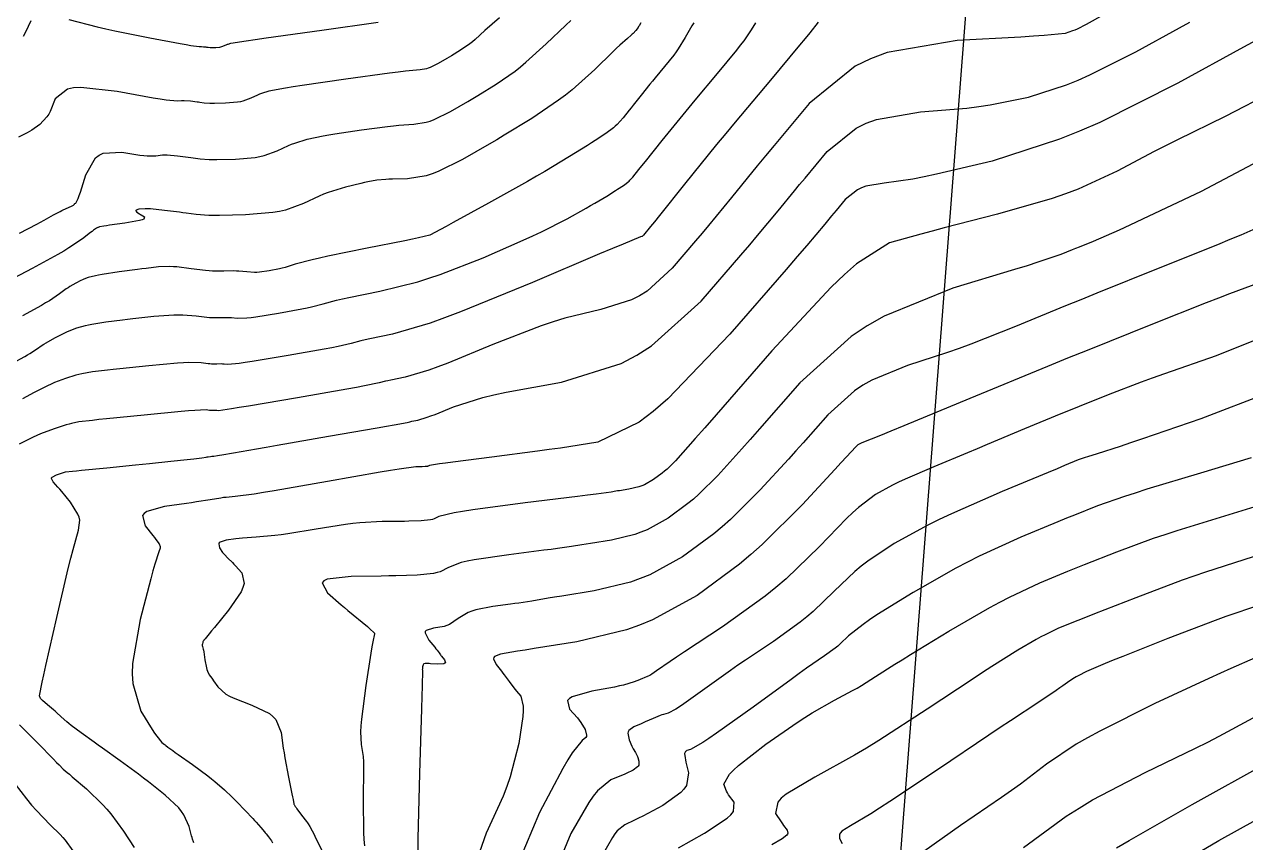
# Model space of a CAD drawing. Header units: metres. Extents: x 837476 to 838477, y 1189012 to 1191014.
# Drawn here: x 838122.8 to 838235.9, y 1189643.6 to 1189719.4 of the extents above; entities that cross this region are included whole.
import ezdxf

# ---------------------------------------------------------------- set-up
doc = ezdxf.new("R2010")
doc.units = ezdxf.units.M
doc.header["$LTSCALE"] = 0.3
for name, color, linetype in [('CORREDORVIA', 94, 'Continuous'), ('COTAS 10', 1, 'Continuous'), ('COTAS INT', 252, 'Continuous')]:
    doc.layers.add(name, color=color, linetype=linetype)

msp = doc.modelspace()

# ---------------------------------------------------------------- linework, layer by layer
at = {"layer": 'CORREDORVIA'}
msp.add_lwpolyline([(837910.676, 1191000.965), (838246.889, 1191005.3), (838347.391, 1190870.925), (838423.516, 1190628.699), (838450.215, 1190473.685), (838321.32, 1190375.615), (838242.09, 1190297.633), (838236.889, 1190068.622), (838166.593, 1189160.17), (837860.483, 1189307.124), (837593.191, 1189234.399), (837744.487, 1189686.609), (837700.859, 1189887.9), (837671.347, 1190075.087), (837676.273, 1190181.696), (837885.383, 1190229.429), (837983.184, 1190344.12), (837817.554, 1190502.187), (837798.033, 1190660.17), (837963.574, 1190795.982)], close=True, dxfattribs=at)
at = {"layer": 'COTAS 10'}
for points in [[(838179.873, 1189719.524), (838179.71, 1189719.252), (838179.66, 1189719.177), (838179.608, 1189719.101), (838179.405, 1189718.828), (838179.153, 1189718.547), (838179.07, 1189718.467), (838178.983, 1189718.386), (838178.621, 1189718.084), (838177.917, 1189717.456), (838177.613, 1189717.169), (838177.262, 1189716.832), (838175.604, 1189715.21), (838173.516, 1189713.334), (838172.894, 1189712.838), (838172.252, 1189712.352), (838169.779, 1189710.683), (838167.215, 1189709.122), (838166.517, 1189708.705), (838165.824, 1189708.294), (838163.363, 1189706.865), (838161.101, 1189705.748), (838160.534, 1189705.534), (838159.993, 1189705.361), (838158.25, 1189705.082), (838156.857, 1189705.057), (838156.535, 1189705.045), (838156.242, 1189705.03), (838155.414, 1189704.955), (838154.574, 1189704.799), (838154.272, 1189704.732), (838153.941, 1189704.655), (838152.497, 1189704.293), (838150.906, 1189703.804), (838150.483, 1189703.647), (838150.066, 1189703.48), (838148.624, 1189702.8), (838146.951, 1189702.185), (838146.389, 1189702.06), (838145.785, 1189701.954), (838143.247, 1189701.733), (838140.831, 1189701.68), (838140.305, 1189701.681), (838139.839, 1189701.688), (838138.672, 1189701.767), (838137.758, 1189701.901), (838137.453, 1189701.942), (838137.125, 1189701.985), (838135.75, 1189702.156), (838134.456, 1189702.286), (838134.179, 1189702.303), (838133.937, 1189702.313), (838133.356, 1189702.279), (838133.116, 1189702.181), (838133.09, 1189702.15), (838133.08, 1189702.117), (838133.188, 1189701.984), (838133.432, 1189701.83), (838133.507, 1189701.784), (838133.586, 1189701.736), (838133.9, 1189701.551), (838133.826, 1189701.345), (838133.66, 1189701.285), (838133.43, 1189701.222), (838132.076, 1189700.981), (838130.638, 1189700.773), (838130.356, 1189700.73), (838130.124, 1189700.695), (838129.706, 1189700.621), (838129.609, 1189700.583), (838129.581, 1189700.571), (838129.551, 1189700.557), (838129.434, 1189700.498), (838129.16, 1189700.309), (838129.03, 1189700.213), (838128.878, 1189700.098), (838128.133, 1189699.527), (838126.876, 1189698.681), (838126.401, 1189698.393), (838125.87, 1189698.083), (838123.494, 1189696.767), (838121.209, 1189695.577)], [(838138.472, 1189643.575), (838138.42, 1189643.651), (838138.332, 1189643.917), (838138.294, 1189644.058), (838138.25, 1189644.228), (838138.041, 1189645.084), (838137.546, 1189646.166), (838137.322, 1189646.478), (838137.06, 1189646.796), (838135.8, 1189647.99), (838134.244, 1189649.227), (838133.796, 1189649.571), (838133.34, 1189649.917), (838131.631, 1189651.176), (838130.008, 1189652.342), (838129.607, 1189652.63), (838129.226, 1189652.903), (838128.025, 1189653.76), (838127.091, 1189654.449), (838126.879, 1189654.615), (838126.688, 1189654.77), (838126.164, 1189655.241), (838125.733, 1189655.654), (838125.599, 1189655.772), (838125.459, 1189655.893), (838124.902, 1189656.342), (838124.425, 1189656.754), (838124.335, 1189656.851), (838124.263, 1189656.94), (838124.159, 1189657.201), (838124.414, 1189658.44), (838124.57, 1189659.145), (838124.762, 1189660.009), (838125.763, 1189664.436), (838126.829, 1189668.995), (838127.062, 1189669.94), (838127.268, 1189670.748), (838127.788, 1189672.522), (838127.882, 1189673.455), (838127.82, 1189673.733), (838127.719, 1189674.019), (838127.038, 1189675.121), (838126.224, 1189676.114), (838126.04, 1189676.331), (838125.874, 1189676.524), (838125.424, 1189677.01), (838125.268, 1189677.308), (838125.287, 1189677.381), (838125.333, 1189677.451), (838125.725, 1189677.669), (838126.201, 1189677.827), (838126.3, 1189677.858), (838126.384, 1189677.884), (838126.571, 1189677.932), (838127.213, 1189677.999), (838127.584, 1189678.037), (838128.04, 1189678.083), (838130.385, 1189678.317), (838133.056, 1189678.585), (838133.717, 1189678.652), (838134.344, 1189678.716), (838136.324, 1189678.92), (838137.833, 1189679.082), (838138.163, 1189679.118), (838138.454, 1189679.151), (838139.19, 1189679.241), (838139.61, 1189679.3), (838139.703, 1189679.313), (838139.785, 1189679.326), (838139.996, 1189679.359), (838140.133, 1189679.381), (838140.168, 1189679.385), (838140.202, 1189679.389), (838140.315, 1189679.398), (838140.655, 1189679.448), (838140.832, 1189679.478), (838141.046, 1189679.514), (838142.118, 1189679.702), (838144.263, 1189680.078), (838145.153, 1189680.232), (838146.171, 1189680.408), (838150.919, 1189681.225), (838155.437, 1189682.005), (838156.311, 1189682.158), (838157.021, 1189682.284), (838158.223, 1189682.51), (838158.455, 1189682.571), (838158.553, 1189682.594), (838158.667, 1189682.619), (838159.198, 1189682.727), (838160.088, 1189682.99), (838160.427, 1189683.112), (838160.806, 1189683.255), (838162.509, 1189683.951), (838165.238, 1189684.812), (838166.264, 1189685.058), (838167.407, 1189685.309), (838172.509, 1189686.246), (838178.062, 1189687.979), (838179.489, 1189688.732), (838180.867, 1189689.604), (838185.446, 1189693.737), (838189.136, 1189698.005), (838189.955, 1189698.962), (838190.685, 1189699.822), (838192.589, 1189702.113), (838194.096, 1189703.962), (838194.576, 1189704.544), (838195.083, 1189705.155), (838197.143, 1189707.611), (838199.83, 1189709.788), (838200.732, 1189710.222), (838201.704, 1189710.584), (838205.787, 1189711.285), (838210.077, 1189711.63), (838211.18, 1189711.768), (838212.246, 1189711.924), (838215.787, 1189712.639), (838219.318, 1189713.793), (838220.378, 1189714.225), (838221.473, 1189714.706), (838225.724, 1189716.852), (838229.766, 1189719.073), (838230.729, 1189719.602)], [(838237.26, 1189695.463), (838234.421, 1189694.425), (838233.39, 1189694.032), (838232.252, 1189693.593), (838227.26, 1189691.626), (838221.209, 1189689.189), (838219.404, 1189688.454), (838217.544, 1189687.693), (838210.358, 1189684.724), (838204.23, 1189682.183), (838203.037, 1189681.691), (838202.062, 1189681.291), (838200.358, 1189680.61), (838200.099, 1189680.504), (838200.034, 1189680.467), (838199.973, 1189680.427), (838199.78, 1189680.252), (838198.921, 1189679.314), (838198.44, 1189678.793), (838197.854, 1189678.158), (838194.861, 1189674.919), (838191.122, 1189671.206), (838190.066, 1189670.272), (838189.001, 1189669.379), (838185.081, 1189666.491), (838180.952, 1189664.237), (838179.756, 1189663.742), (838178.537, 1189663.304), (838173.944, 1189662.191), (838169.973, 1189661.563), (838169.146, 1189661.431), (838168.437, 1189661.318), (838166.861, 1189661.06), (838166.311, 1189660.827), (838166.248, 1189660.729), (838166.225, 1189660.617), (838166.465, 1189660.091), (838166.951, 1189659.47), (838167.083, 1189659.299), (838167.213, 1189659.127), (838167.674, 1189658.507), (838168.117, 1189657.924), (838168.236, 1189657.776), (838168.354, 1189657.633), (838168.767, 1189657.164), (838168.982, 1189656.229), (838168.975, 1189655.792), (838168.939, 1189655.278), (838168.57, 1189652.782), (838167.768, 1189649.684), (838167.46, 1189648.791), (838167.114, 1189647.883), (838165.552, 1189644.476), (838164.265, 1189640.84)], [(838238.902, 1189670.788), (838235.738, 1189669.786), (838232.175, 1189668.647), (838231.108, 1189668.278), (838230.006, 1189667.886), (838225.738, 1189666.279), (838221.906, 1189664.774), (838221.079, 1189664.447), (838220.353, 1189664.159), (838218.578, 1189663.44), (838217.32, 1189662.847), (838216.921, 1189662.638), (838216.5, 1189662.409), (838214.796, 1189661.422), (838212.383, 1189659.903), (838211.516, 1189659.34), (838210.561, 1189658.714), (838206.394, 1189655.937), (838201.918, 1189653.037), (838200.769, 1189652.334), (838199.659, 1189651.675), (838195.977, 1189649.655), (838193.335, 1189648.081), (838192.881, 1189647.703), (838192.547, 1189647.35), (838192.344, 1189646.283), (838192.862, 1189645.498), (838192.983, 1189645.323), (838193.094, 1189645.167), (838193.413, 1189644.754), (838193.499, 1189644.45), (838193.463, 1189644.363), (838193.401, 1189644.273), (838192.96, 1189643.938), (838191.995, 1189643.391)], [(838229.05, 1189641.208), (838233.43, 1189643.79), (838238.614, 1189646.643)]]:
    msp.add_lwpolyline(points, dxfattribs=at)
at = {"layer": 'COTAS INT'}
for points in [[(838121.665, 1189687.988), (838122.797, 1189688.615), (838123.05, 1189688.763), (838123.276, 1189688.9), (838123.875, 1189689.303), (838124.397, 1189689.666), (838124.576, 1189689.777), (838124.769, 1189689.893), (838125.589, 1189690.353), (838126.457, 1189690.793), (838126.681, 1189690.897), (838126.897, 1189690.992), (838127.616, 1189691.272), (838128.436, 1189691.494), (838128.715, 1189691.554), (838129.017, 1189691.614), (838130.298, 1189691.822), (838131.848, 1189692.026), (838132.32, 1189692.082), (838132.811, 1189692.139), (838134.74, 1189692.343), (838136.591, 1189692.474), (838137.033, 1189692.485), (838137.445, 1189692.484), (838138.679, 1189692.39), (838139.652, 1189692.262), (838139.9, 1189692.241), (838140.139, 1189692.225), (838140.922, 1189692.221), (838141.601, 1189692.235), (838141.773, 1189692.232), (838141.939, 1189692.225), (838142.482, 1189692.173), (838143.374, 1189692.198), (838143.76, 1189692.24), (838144.205, 1189692.297), (838146.316, 1189692.628), (838148.471, 1189693.023), (838148.945, 1189693.121), (838149.366, 1189693.213), (838150.442, 1189693.5), (838151.69, 1189693.833), (838152.218, 1189693.954), (838152.827, 1189694.087), (838155.686, 1189694.669), (838159.212, 1189695.546), (838160.24, 1189695.865), (838161.29, 1189696.216), (838165.272, 1189697.758), (838168.977, 1189699.382), (838169.853, 1189699.785), (838170.663, 1189700.168), (838173.049, 1189701.382), (838174.804, 1189702.363), (838175.218, 1189702.599), (838175.599, 1189702.819), (838176.714, 1189703.486), (838177.518, 1189703.99), (838177.703, 1189704.107), (838177.872, 1189704.215), (838178.347, 1189704.527), (838178.692, 1189704.789), (838178.779, 1189704.866), (838178.862, 1189704.944), (838179.132, 1189705.244), (838179.698, 1189705.954), (838179.968, 1189706.292), (838180.288, 1189706.69), (838181.853, 1189708.64), (838183.785, 1189711.021), (838184.337, 1189711.692), (838184.895, 1189712.368), (838186.972, 1189714.85), (838188.748, 1189716.999), (838189.118, 1189717.464), (838189.434, 1189717.872), (838190.135, 1189718.878), (838190.512, 1189719.532)], [(838166.761, 1189720), (838165.421, 1189718.825), (838164.508, 1189717.984), (838164.261, 1189717.779), (838164.018, 1189717.585), (838163.16, 1189716.989), (838162.332, 1189716.484), (838162.106, 1189716.35), (838161.882, 1189716.217), (838161.087, 1189715.755), (838160.356, 1189715.394), (838160.173, 1189715.325), (838159.998, 1189715.269), (838159.434, 1189715.179), (838158.07, 1189715.043), (838157.389, 1189714.958), (838156.578, 1189714.853), (838152.554, 1189714.302), (838148.491, 1189713.716), (838147.654, 1189713.588), (838146.943, 1189713.475), (838145.417, 1189713.192), (838144.727, 1189712.98), (838144.543, 1189712.912), (838144.363, 1189712.84), (838143.738, 1189712.545), (838143.013, 1189712.279), (838142.769, 1189712.224), (838142.507, 1189712.178), (838141.407, 1189712.082), (838140.36, 1189712.06), (838140.132, 1189712.06), (838139.93, 1189712.063), (838139.425, 1189712.097), (838139.028, 1189712.155), (838138.896, 1189712.173), (838138.754, 1189712.192), (838138.158, 1189712.266), (838137.569, 1189712.315), (838137.431, 1189712.318), (838137.304, 1189712.317), (838136.936, 1189712.274), (838135.898, 1189712.367), (838135.348, 1189712.452), (838134.685, 1189712.563), (838131.344, 1189713.175), (838127.982, 1189713.544), (838127.307, 1189713.501), (838126.742, 1189713.396), (838125.622, 1189712.493), (838125.16, 1189711.33), (838125.011, 1189711.061), (838124.851, 1189710.814), (838124.195, 1189710.114), (838123.453, 1189709.599), (838123.239, 1189709.469), (838123.022, 1189709.345), (838122.21, 1189708.942)], [(838222.741, 1189720.265), (838221.126, 1189719.381), (838220.29, 1189718.958), (838220.074, 1189718.864), (838219.866, 1189718.778), (838219.171, 1189718.551), (838217.243, 1189718.349), (838216.256, 1189718.28), (838215.074, 1189718.205), (838209.171, 1189717.885), (838202.701, 1189716.774), (838201.161, 1189716.2), (838199.73, 1189715.511), (838195.472, 1189712.062), (838192.208, 1189708.169), (838191.404, 1189707.201), (838190.643, 1189706.28), (838188.255, 1189703.348), (838186.135, 1189700.749), (838185.542, 1189700.037), (838184.948, 1189699.329), (838182.783, 1189696.799), (838180.443, 1189694.687), (838179.739, 1189694.242), (838179.01, 1189693.857), (838176.172, 1189692.972), (838172.815, 1189692.174), (838171.758, 1189691.845), (838170.646, 1189691.469), (838166.172, 1189689.72), (838161.982, 1189688.007), (838161.05, 1189687.654), (838160.216, 1189687.354), (838158.028, 1189686.708), (838156.72, 1189686.441), (838156.442, 1189686.381), (838156.2, 1189686.325), (838155.629, 1189686.173), (838154.267, 1189685.892), (838153.525, 1189685.756), (838152.626, 1189685.594), (838148.063, 1189684.799), (838143.537, 1189684.031), (838142.661, 1189683.886), (838141.948, 1189683.771), (838140.734, 1189683.6), (838140.574, 1189683.616), (838140.525, 1189683.618), (838140.473, 1189683.619), (838140.273, 1189683.615), (838140.041, 1189683.616), (838139.97, 1189683.62), (838139.897, 1189683.627), (838139.609, 1189683.665), (838138.541, 1189683.623), (838137.976, 1189683.579), (838137.295, 1189683.521), (838133.86, 1189683.194), (838130.379, 1189682.843), (838129.669, 1189682.769), (838129.068, 1189682.706), (838127.813, 1189682.562), (838127.135, 1189682.417), (838126.897, 1189682.353), (838126.639, 1189682.279), (838125.526, 1189681.922), (838124.265, 1189681.445), (838123.913, 1189681.294), (838123.56, 1189681.135), (838122.276, 1189680.494)], [(838122.314, 1189700.032), (838123.898, 1189700.885), (838124.257, 1189701.079), (838124.58, 1189701.254), (838125.457, 1189701.736), (838126.065, 1189702.062), (838126.219, 1189702.14), (838126.366, 1189702.213), (838126.844, 1189702.431), (838127.194, 1189702.587), (838127.261, 1189702.621), (838127.315, 1189702.651), (838127.398, 1189702.726), (838127.418, 1189702.773), (838127.432, 1189702.785), (838127.448, 1189702.798), (838127.537, 1189702.84), (838127.746, 1189703.268), (838127.839, 1189703.523), (838127.946, 1189703.837), (838128.46, 1189705.464), (838129.34, 1189707.01), (838129.679, 1189707.272), (838130.059, 1189707.463), (838131.774, 1189707.553), (838133.465, 1189707.272), (838133.83, 1189707.229), (838134.15, 1189707.201), (838134.933, 1189707.224), (838135.542, 1189707.295), (838135.752, 1189707.298), (838135.98, 1189707.293), (838136.954, 1189707.211), (838137.939, 1189707.088), (838138.174, 1189707.058), (838138.393, 1189707.028), (838139.048, 1189706.932), (838139.885, 1189706.875), (838140.218, 1189706.87), (838140.596, 1189706.87), (838142.327, 1189706.908), (838144.146, 1189707.066), (838144.579, 1189707.142), (838144.982, 1189707.232), (838146.181, 1189707.673), (838147.215, 1189708.16), (838147.513, 1189708.279), (838147.817, 1189708.392), (838148.957, 1189708.743), (838150.442, 1189709.065), (838150.963, 1189709.16), (838151.532, 1189709.257), (838153.984, 1189709.629), (838156.41, 1189709.941), (838156.962, 1189710.001), (838157.463, 1189710.05), (838158.842, 1189710.131), (838159.995, 1189710.315), (838160.353, 1189710.429), (838160.729, 1189710.571), (838162.225, 1189711.31), (838163.853, 1189712.256), (838164.312, 1189712.527), (838164.774, 1189712.803), (838166.47, 1189713.836), (838168.225, 1189715.057), (838168.723, 1189715.452), (838169.228, 1189715.872), (838171.097, 1189717.595), (838172.915, 1189719.32), (838173.387, 1189719.741)], [(838196.3, 1189719.579), (838195.54, 1189718.612), (838195.107, 1189718.087), (838194.578, 1189717.45), (838191.867, 1189714.22), (838188.617, 1189710.335), (838187.748, 1189709.285), (838186.894, 1189708.245), (838183.921, 1189704.584), (838181.584, 1189701.676), (838181.13, 1189701.111), (838180.76, 1189700.652), (838180.12, 1189699.862), (838180.019, 1189699.771), (838179.989, 1189699.752), (838179.957, 1189699.735), (838179.835, 1189699.697), (838178.223, 1189699.039), (838177.253, 1189698.631), (838176.055, 1189698.126), (838169.835, 1189695.488), (838163.159, 1189692.759), (838161.673, 1189692.197), (838160.345, 1189691.718), (838156.857, 1189690.689), (838154.773, 1189690.264), (838154.33, 1189690.167), (838153.945, 1189690.079), (838153.036, 1189689.837), (838151.816, 1189689.552), (838151.235, 1189689.438), (838150.548, 1189689.309), (838147.19, 1189688.714), (838143.871, 1189688.164), (838143.21, 1189688.063), (838142.661, 1189687.985), (838141.608, 1189687.887), (838141.256, 1189687.92), (838141.149, 1189687.925), (838141.037, 1189687.927), (838140.597, 1189687.918), (838140.09, 1189687.921), (838139.935, 1189687.931), (838139.775, 1189687.944), (838139.144, 1189688.027), (838137.993, 1189688.054), (838137.505, 1189688.032), (838136.943, 1189687.997), (838134.3, 1189687.768), (838131.595, 1189687.491), (838130.994, 1189687.426), (838130.458, 1189687.366), (838129.055, 1189687.192), (838128.076, 1189687.016), (838127.806, 1189686.954), (838127.537, 1189686.886), (838126.571, 1189686.597), (838125.54, 1189686.197), (838125.231, 1189686.06), (838124.91, 1189685.912), (838123.667, 1189685.281), (838122.574, 1189684.686)], [(838184.765, 1189719.541), (838184.582, 1189719.239), (838183.969, 1189718.177), (838183.329, 1189717.132), (838183.128, 1189716.84), (838182.918, 1189716.548), (838182.077, 1189715.481), (838181.19, 1189714.421), (838180.952, 1189714.132), (838180.716, 1189713.846), (838179.891, 1189712.829), (838179.146, 1189711.898), (838178.96, 1189711.665), (838178.784, 1189711.444), (838178.223, 1189710.734), (838177.671, 1189710.121), (838177.501, 1189709.96), (838177.323, 1189709.803), (838176.616, 1189709.267), (838175.644, 1189708.629), (838175.298, 1189708.408), (838174.919, 1189708.167), (838173.274, 1189707.136), (838170.991, 1189705.771), (838170.21, 1189705.319), (838169.364, 1189704.837), (838165.77, 1189702.828), (838162.492, 1189701.026), (838161.845, 1189700.673), (838161.311, 1189700.383), (838160.322, 1189699.863), (838159.278, 1189699.612), (838158.709, 1189699.492), (838158.019, 1189699.349), (838154.516, 1189698.65), (838150.88, 1189697.91), (838150.107, 1189697.741), (838149.434, 1189697.587), (838147.848, 1189697.164), (838146.915, 1189696.873), (838146.655, 1189696.803), (838146.393, 1189696.738), (838145.442, 1189696.543), (838144.539, 1189696.43), (838144.309, 1189696.417), (838144.087, 1189696.412), (838143.356, 1189696.459), (838142.622, 1189696.529), (838142.398, 1189696.539), (838142.165, 1189696.543), (838141.247, 1189696.524), (838140.188, 1189696.53), (838139.865, 1189696.551), (838139.53, 1189696.579), (838138.213, 1189696.752), (838136.897, 1189696.915), (838136.562, 1189696.938), (838136.239, 1189696.951), (838135.18, 1189696.917), (838134.027, 1189696.787), (838133.646, 1189696.739), (838133.238, 1189696.686), (838131.54, 1189696.452), (838129.958, 1189696.212), (838129.624, 1189696.155), (838129.334, 1189696.102), (838128.661, 1189695.946), (838128.253, 1189695.788), (838128.131, 1189695.734), (838128.004, 1189695.675), (838127.512, 1189695.426), (838126.964, 1189695.101), (838126.803, 1189694.995), (838126.637, 1189694.882), (838126.004, 1189694.415), (838125.076, 1189693.791), (838124.725, 1189693.578), (838124.333, 1189693.349), (838122.579, 1189692.377)], [(838122.672, 1189718.284), (838122.88, 1189718.684), (838123.383, 1189719.74)], [(838126.872, 1189719.838), (838129.497, 1189719.167), (838130.297, 1189718.982), (838131.127, 1189718.797), (838134.386, 1189718.134), (838137.191, 1189717.608), (838137.735, 1189717.51), (838138.178, 1189717.433), (838138.939, 1189717.324), (838139.066, 1189717.339), (838139.11, 1189717.339), (838139.158, 1189717.338), (838139.362, 1189717.321), (838139.568, 1189717.295), (838139.618, 1189717.289), (838139.663, 1189717.283), (838139.801, 1189717.262), (838139.976, 1189717.251), (838140.046, 1189717.25), (838140.125, 1189717.249), (838140.487, 1189717.257), (838140.869, 1189717.291), (838140.959, 1189717.306), (838141.044, 1189717.325), (838141.295, 1189717.418), (838141.511, 1189717.52), (838141.574, 1189717.545), (838141.637, 1189717.568), (838141.876, 1189717.642), (838143.32, 1189717.868), (838144.142, 1189717.988), (838145.149, 1189718.133), (838150.313, 1189718.862), (838155.54, 1189719.591)], [(838236.91, 1189717.94), (838235.718, 1189717.287), (838229.607, 1189713.93), (838222.391, 1189710.308), (838220.502, 1189709.488), (838218.661, 1189708.746), (838212.403, 1189706.726), (838207.249, 1189705.498), (838206.104, 1189705.256), (838205.081, 1189705.056), (838202.403, 1189704.686), (838200.708, 1189704.395), (838200.304, 1189704.244), (838199.929, 1189704.064), (838198.814, 1189703.16), (838197.959, 1189702.14), (838197.748, 1189701.887), (838197.549, 1189701.645), (838196.923, 1189700.877), (838195.236, 1189698.895), (838194.367, 1189697.888), (838193.325, 1189696.682), (838188.109, 1189690.674), (838182.371, 1189684.697), (838180.999, 1189683.511), (838179.721, 1189682.528), (838175.888, 1189680.674), (838172.423, 1189680.141), (838171.378, 1189679.992), (838170.295, 1189679.843), (838166.072, 1189679.296), (838162.467, 1189678.84), (838161.772, 1189678.748), (838161.21, 1189678.67), (838160.279, 1189678.512), (838160.176, 1189678.46), (838160.136, 1189678.449), (838160.091, 1189678.439), (838159.886, 1189678.418), (838159.608, 1189678.409), (838159.517, 1189678.407), (838159.42, 1189678.405), (838159.017, 1189678.4), (838157.496, 1189678.189), (838156.693, 1189678.058), (838155.725, 1189677.895), (838150.851, 1189677.041), (838145.915, 1189676.18), (838144.908, 1189676.013), (838144.057, 1189675.876), (838142.28, 1189675.639), (838141.465, 1189675.573), (838141.219, 1189675.544), (838140.965, 1189675.511), (838139.974, 1189675.355), (838138.69, 1189675.145), (838138.251, 1189675.079), (838137.775, 1189675.008), (838135.752, 1189674.721), (838134.1, 1189674.26), (838133.858, 1189674.08), (838133.709, 1189673.876), (838133.948, 1189672.949), (838134.661, 1189672.036), (838134.811, 1189671.842), (838134.941, 1189671.672), (838135.237, 1189671.27), (838135.332, 1189671.012), (838135.334, 1189670.935), (838135.326, 1189670.854), (838135.212, 1189670.538), (838134.837, 1189669.372), (838134.664, 1189668.755), (838134.463, 1189668.01), (838133.487, 1189664.258), (838132.787, 1189660.167), (838132.759, 1189659.209), (838132.802, 1189658.326), (838133.559, 1189655.766), (838134.6, 1189654.065), (838134.823, 1189653.723), (838135.018, 1189653.437), (838135.484, 1189652.869), (838135.742, 1189652.681), (838135.805, 1189652.633), (838135.865, 1189652.587), (838136.052, 1189652.44), (838136.5, 1189652.109), (838136.725, 1189651.947), (838136.993, 1189651.756), (838138.323, 1189650.811), (838139.76, 1189649.761), (838140.096, 1189649.502), (838140.404, 1189649.258), (838141.292, 1189648.49), (838142.02, 1189647.784), (838142.436, 1189647.368), (838143.212, 1189646.572), (838143.919, 1189645.827), (838144.084, 1189645.648), (838144.237, 1189645.482), (838144.68, 1189644.981), (838145.004, 1189644.595), (838145.081, 1189644.5), (838145.153, 1189644.411), (838145.367, 1189644.135), (838145.642, 1189643.739), (838145.752, 1189643.575)], [(838238.417, 1189713.128), (838233.989, 1189710.842), (838229.591, 1189708.701), (838228.483, 1189708.145), (838227.423, 1189707.605), (838223.989, 1189705.784), (838220.388, 1189704.127), (838219.222, 1189703.69), (838217.983, 1189703.262), (838212.9, 1189701.795), (838207.984, 1189700.533), (838206.85, 1189700.234), (838205.815, 1189699.957), (838202.9, 1189699.141), (838199.85, 1189697.198), (838198.73, 1189696.211), (838197.49, 1189695.03), (838192.018, 1189689.141), (838186.842, 1189683.223), (838185.789, 1189682.023), (838184.901, 1189681.013), (838183.066, 1189678.952), (838182.295, 1189678.185), (838182.077, 1189677.993), (838181.857, 1189677.808), (838181.048, 1189677.212), (838180.196, 1189676.747), (838179.95, 1189676.645), (838179.698, 1189676.555), (838178.75, 1189676.325), (838177.906, 1189676.191), (838177.72, 1189676.161), (838177.554, 1189676.135), (838177.126, 1189676.064), (838175.724, 1189675.879), (838174.944, 1189675.78), (838173.993, 1189675.661), (838169.146, 1189675.06), (838164.298, 1189674.418), (838163.348, 1189674.273), (838162.568, 1189674.142), (838161.165, 1189673.788), (838160.734, 1189673.57), (838160.566, 1189673.524), (838160.378, 1189673.485), (838159.524, 1189673.397), (838158.365, 1189673.357), (838157.985, 1189673.348), (838157.579, 1189673.34), (838155.898, 1189673.32), (838153.837, 1189673.206), (838153.192, 1189673.139), (838152.514, 1189673.057), (838149.795, 1189672.634), (838147.161, 1189672.201), (838146.536, 1189672.112), (838145.957, 1189672.037), (838144.246, 1189671.879), (838142.959, 1189671.797), (838142.648, 1189671.77), (838142.356, 1189671.741), (838141.464, 1189671.619), (838140.902, 1189671.425), (838140.818, 1189671.35), (838140.765, 1189671.267), (838140.831, 1189670.89), (838141.116, 1189670.478), (838141.2, 1189670.373), (838141.287, 1189670.27), (838141.621, 1189669.93), (838142.03, 1189669.528), (838142.165, 1189669.387), (838142.308, 1189669.232), (838142.901, 1189668.567), (838143.11, 1189667.58), (838143.012, 1189667.223), (838142.845, 1189666.83), (838141.679, 1189665.108), (838140.366, 1189663.511), (838140.107, 1189663.197), (838139.893, 1189662.938), (838139.499, 1189662.464), (838139.413, 1189662.363), (838139.395, 1189662.339), (838139.378, 1189662.317), (838139.336, 1189662.253), (838139.307, 1189662.186), (838139.298, 1189662.162), (838139.29, 1189662.135), (838139.257, 1189662.017), (838139.238, 1189661.896), (838139.238, 1189661.867), (838139.24, 1189661.839), (838139.268, 1189661.755), (838139.328, 1189661.524), (838139.351, 1189661.403), (838139.377, 1189661.258), (838139.492, 1189660.531), (838139.634, 1189659.776), (838139.676, 1189659.614), (838139.72, 1189659.472), (838139.888, 1189659.129), (838140.117, 1189658.83), (838140.199, 1189658.715), (838140.289, 1189658.587), (838140.682, 1189658.012), (838141.434, 1189657.35), (838141.75, 1189657.168), (838142.114, 1189656.987), (838143.817, 1189656.335), (838145.46, 1189655.55), (838145.785, 1189655.285), (838146.054, 1189654.998), (838146.56, 1189653.79), (838146.748, 1189652.335), (838146.817, 1189651.894), (838146.894, 1189651.436), (838147.233, 1189649.643), (838147.544, 1189648.109), (838147.603, 1189647.815), (838147.65, 1189647.577), (838147.724, 1189647.188), (838147.725, 1189647.163), (838147.726, 1189647.155), (838147.729, 1189647.147), (838147.742, 1189647.111), (838147.861, 1189646.939), (838147.929, 1189646.845), (838148.013, 1189646.73), (838148.445, 1189646.146), (838148.888, 1189645.548), (838148.979, 1189645.425), (838149.056, 1189645.32), (838149.217, 1189645.09), (838149.434, 1189644.673), (838149.545, 1189644.449), (838149.678, 1189644.179), (838150.345, 1189642.808)], [(838238.203, 1189707.309), (838231.79, 1189703.912), (838226.345, 1189701.339), (838225.185, 1189700.8), (838224.176, 1189700.336), (838221.79, 1189699.287), (838220.475, 1189698.759), (838220.142, 1189698.625), (838219.822, 1189698.495), (838218.779, 1189698.066), (838216.664, 1189697.347), (838215.668, 1189697.035), (838214.495, 1189696.673), (838208.779, 1189694.957), (838202.423, 1189692.371), (838200.846, 1189691.461), (838199.349, 1189690.468), (838194.605, 1189686.178), (838190.868, 1189681.92), (838190.006, 1189680.946), (838189.219, 1189680.062), (838186.998, 1189677.608), (838185.237, 1189675.859), (838184.74, 1189675.419), (838184.239, 1189674.998), (838182.392, 1189673.639), (838180.448, 1189672.577), (838179.885, 1189672.344), (838179.311, 1189672.138), (838177.148, 1189671.614), (838175.221, 1189671.308), (838174.796, 1189671.24), (838174.417, 1189671.179), (838173.441, 1189671.017), (838172.146, 1189670.831), (838171.565, 1189670.754), (838170.89, 1189670.667), (838167.649, 1189670.26), (838164.438, 1189669.786), (838163.781, 1189669.657), (838163.224, 1189669.527), (838162.05, 1189669.065), (838161.292, 1189668.68), (838160.997, 1189668.6), (838160.665, 1189668.531), (838159.161, 1189668.375), (838157.158, 1189668.305), (838156.512, 1189668.29), (838155.826, 1189668.276), (838153.019, 1189668.241), (838150.818, 1189667.994), (838150.514, 1189667.846), (838150.344, 1189667.664), (838150.832, 1189666.721), (838152.105, 1189665.631), (838152.428, 1189665.356), (838152.74, 1189665.093), (838154.537, 1189663.594), (838154.695, 1189663.459), (838154.828, 1189663.343), (838155.103, 1189663.086), (838155.184, 1189662.98), (838155.196, 1189662.96), (838155.202, 1189662.943), (838155.186, 1189662.917), (838155.035, 1189662.185), (838154.958, 1189661.724), (838154.864, 1189661.151), (838154.396, 1189658.147), (838153.983, 1189655.038), (838153.925, 1189654.399), (838153.892, 1189653.856), (838153.972, 1189652.692), (838154.145, 1189651.576), (838154.17, 1189651.063), (838154.184, 1189650.46), (838154.151, 1189647.547), (838154.169, 1189644.537), (838154.215, 1189643.875), (838154.279, 1189643.286)], [(838237.963, 1189700.971), (838235.459, 1189699.873), (838234.444, 1189699.449), (838233.291, 1189698.974), (838227.963, 1189696.827), (838222.115, 1189694.482), (838220.633, 1189693.882), (838219.21, 1189693.304), (838214.568, 1189691.395), (838210.447, 1189689.765), (838209.353, 1189689.363), (838208.279, 1189688.982), (838204.568, 1189687.783), (838201.261, 1189686.438), (838200.44, 1189685.964), (838199.661, 1189685.447), (838197.193, 1189683.215), (838194.895, 1189680.617), (838194.223, 1189679.87), (838193.537, 1189679.11), (838190.929, 1189676.263), (838188.18, 1189673.533), (838187.403, 1189672.846), (838186.62, 1189672.188), (838183.737, 1189670.065), (838180.7, 1189668.407), (838179.821, 1189668.043), (838178.924, 1189667.721), (838175.546, 1189666.902), (838172.537, 1189666.425), (838171.872, 1189666.319), (838171.281, 1189666.223), (838169.757, 1189665.97), (838168.567, 1189665.782), (838168.187, 1189665.728), (838167.786, 1189665.672), (838166.152, 1189665.46), (838164.578, 1189665.155), (838164.214, 1189665.04), (838163.881, 1189664.912), (838162.936, 1189664.341), (838162.138, 1189663.804), (838161.897, 1189663.697), (838161.647, 1189663.608), (838160.674, 1189663.441), (838159.979, 1189663.245), (838159.904, 1189663.139), (838159.88, 1189663.009), (838160.221, 1189662.353), (838160.778, 1189661.681), (838160.891, 1189661.541), (838160.986, 1189661.422), (838161.18, 1189661.159), (838161.302, 1189660.983), (838161.351, 1189660.918), (838161.408, 1189660.847), (838161.67, 1189660.53), (838161.762, 1189660.249), (838161.712, 1189660.199), (838161.629, 1189660.161), (838161.056, 1189660.127), (838160.396, 1189660.163), (838160.258, 1189660.169), (838160.14, 1189660.174), (838159.876, 1189660.181), (838159.76, 1189660.135), (838159.735, 1189660.106), (838159.713, 1189660.071), (838159.658, 1189659.887), (838159.633, 1189659.697), (838159.629, 1189659.658), (838159.627, 1189659.625), (838159.632, 1189659.554), (838159.602, 1189658.067), (838159.579, 1189657.141), (838159.548, 1189655.992), (838159.38, 1189649.986), (838159.225, 1189643.956), (838159.201, 1189642.793)], [(838238.636, 1189690.861), (838233.17, 1189688.693), (838228.382, 1189687.017), (838227.255, 1189686.612), (838226.213, 1189686.233), (838223.17, 1189685.076), (838220.47, 1189683.988), (838219.646, 1189683.652), (838218.788, 1189683.301), (838215.414, 1189681.907), (838211.941, 1189680.461), (838211.021, 1189680.077), (838210.118, 1189679.701), (838207.011, 1189678.403), (838204.362, 1189677.25), (838203.749, 1189676.965), (838203.188, 1189676.695), (838201.597, 1189675.844), (838200.043, 1189674.645), (838199.505, 1189674.155), (838198.921, 1189673.598), (838196.425, 1189671.016), (838193.341, 1189668.033), (838192.387, 1189667.223), (838191.389, 1189666.42), (838187.423, 1189663.575), (838183.902, 1189661.248), (838183.184, 1189660.77), (838182.578, 1189660.365), (838181.32, 1189659.505), (838180.878, 1189659.191), (838180.787, 1189659.13), (838180.71, 1189659.08), (838180.544, 1189658.993), (838180.449, 1189658.968), (838180.416, 1189658.957), (838180.381, 1189658.944), (838180.23, 1189658.881), (838179.976, 1189658.772), (838179.875, 1189658.73), (838179.761, 1189658.683), (838179.242, 1189658.469), (838178.274, 1189658.187), (838177.878, 1189658.097), (838177.426, 1189658.001), (838175.332, 1189657.614), (838173.521, 1189657.105), (838173.248, 1189656.933), (838173.074, 1189656.747), (838173.272, 1189655.962), (838174.006, 1189655.139), (838174.171, 1189654.93), (838174.32, 1189654.728), (838174.716, 1189654.066), (838174.847, 1189653.537), (838174.827, 1189653.419), (838174.784, 1189653.314), (838174.426, 1189653.037), (838173.506, 1189651.899), (838173.109, 1189651.251), (838172.649, 1189650.458), (838170.473, 1189646.393), (838168.525, 1189641.741)], [(838238.009, 1189685.258), (838231.751, 1189682.842), (838226.348, 1189680.991), (838225.227, 1189680.61), (838224.267, 1189680.288), (838222.151, 1189679.6), (838221.239, 1189679.323), (838221.038, 1189679.26), (838220.86, 1189679.203), (838220.4, 1189679.043), (838219.127, 1189678.517), (838218.436, 1189678.229), (838217.597, 1189677.879), (838213.342, 1189676.101), (838208.636, 1189674.038), (838207.513, 1189673.509), (838206.468, 1189672.997), (838203.342, 1189671.301), (838200.895, 1189669.663), (838200.278, 1189669.187), (838199.687, 1189668.703), (838197.769, 1189666.875), (838195.844, 1189665.013), (838195.249, 1189664.508), (838194.626, 1189664.006), (838192.151, 1189662.231), (838189.563, 1189660.493), (838188.868, 1189660.015), (838188.184, 1189659.538), (838185.793, 1189657.828), (838183.855, 1189656.449), (838183.456, 1189656.18), (838183.116, 1189655.961), (838182.388, 1189655.582), (838181.971, 1189655.47), (838181.827, 1189655.421), (838181.672, 1189655.364), (838181.01, 1189655.088), (838180.286, 1189654.772), (838180.092, 1189654.689), (838179.9, 1189654.607), (838179.231, 1189654.328), (838178.764, 1189653.98), (838178.7, 1189653.856), (838178.665, 1189653.719), (838178.774, 1189653.122), (838179.045, 1189652.526), (838179.111, 1189652.39), (838179.174, 1189652.266), (838179.368, 1189651.921), (838179.523, 1189651.638), (838179.56, 1189651.553), (838179.594, 1189651.464), (838179.699, 1189651.12), (838179.669, 1189650.772), (838179.62, 1189650.681), (838179.552, 1189650.593), (838179.156, 1189650.295), (838178.526, 1189649.986), (838178.311, 1189649.891), (838178.078, 1189649.792), (838177.089, 1189649.4), (838175.851, 1189648.383), (838175.461, 1189647.89), (838175.05, 1189647.306), (838173.395, 1189644.432), (838172.045, 1189641.207)], [(838236.416, 1189679.218), (838231.713, 1189677.82), (838226.747, 1189676.317), (838225.653, 1189675.972), (838224.68, 1189675.659), (838222.18, 1189674.788), (838220.054, 1189673.936), (838219.317, 1189673.635), (838218.516, 1189673.306), (838215.087, 1189671.881), (838211.213, 1189670.116), (838210.131, 1189669.573), (838209.045, 1189669.005), (838205.087, 1189666.759), (838201.747, 1189664.68), (838201.05, 1189664.219), (838200.452, 1189663.807), (838199.113, 1189662.733), (838198.348, 1189661.993), (838198.111, 1189661.792), (838197.863, 1189661.593), (838196.879, 1189660.887), (838195.224, 1189659.738), (838194.553, 1189659.259), (838193.79, 1189658.711), (838190.266, 1189656.151), (838186.868, 1189653.712), (838186.183, 1189653.241), (838185.611, 1189652.858), (838184.47, 1189652.21), (838184.134, 1189652.111), (838184.069, 1189652.074), (838184.015, 1189652.032), (838183.924, 1189651.846), (838183.97, 1189651.442), (838184.003, 1189651.263), (838184.046, 1189651.054), (838184.275, 1189650.058), (838184.087, 1189648.873), (838183.866, 1189648.546), (838183.573, 1189648.219), (838181.903, 1189647.041), (838180.057, 1189646.049), (838179.652, 1189645.84), (838179.292, 1189645.659), (838178.377, 1189645.241), (838177.687, 1189644.674), (838177.469, 1189644.399), (838177.24, 1189644.073), (838176.318, 1189642.471)], [(838183.367, 1189643.107), (838185.765, 1189644.462), (838187.86, 1189645.85), (838188.208, 1189646.174), (838188.455, 1189646.472), (838188.51, 1189647.331), (838188.001, 1189648.005), (838187.893, 1189648.187), (838187.798, 1189648.366), (838187.574, 1189648.993), (838188.089, 1189649.933), (838188.461, 1189650.31), (838188.931, 1189650.736), (838191.458, 1189652.696), (838194.362, 1189654.714), (838195.07, 1189655.177), (838195.737, 1189655.599), (838197.8, 1189656.778), (838199.477, 1189657.667), (838199.9, 1189657.906), (838200.306, 1189658.142), (838201.622, 1189658.969), (838203.394, 1189660.104), (838204.086, 1189660.534), (838204.866, 1189661.014), (838208.41, 1189663.168), (838212.205, 1189665.366), (838213.143, 1189665.874), (838214.032, 1189666.34), (838216.832, 1189667.66), (838219.435, 1189668.732), (838220.198, 1189669.041), (838220.98, 1189669.355), (838223.959, 1189670.533), (838227.379, 1189671.783), (838228.439, 1189672.142), (838229.547, 1189672.507), (838233.959, 1189673.873), (838237.996, 1189675.1)], [(838237.518, 1189665.7), (838234.981, 1189664.856), (838234.069, 1189664.528), (838233.067, 1189664.158), (838228.689, 1189662.482), (838224.512, 1189660.834), (838223.636, 1189660.483), (838222.882, 1189660.176), (838221.171, 1189659.449), (838220.373, 1189659.052), (838220.194, 1189658.954), (838220.033, 1189658.862), (838219.604, 1189658.573), (838218.974, 1189658.118), (838218.687, 1189657.921), (838218.351, 1189657.693), (838216.729, 1189656.613), (838214.122, 1189654.88), (838213.165, 1189654.241), (838212.107, 1189653.532), (838207.433, 1189650.393), (838202.936, 1189647.402), (838201.988, 1189646.786), (838201.17, 1189646.262), (838199.289, 1189645.136), (838198.502, 1189644.637), (838198.373, 1189644.509), (838198.283, 1189644.385), (838198.278, 1189643.973), (838198.515, 1189643.521)], [(838236.797, 1189660.703), (838234.515, 1189659.719), (838233.574, 1189659.293), (838232.499, 1189658.8), (838227.5, 1189656.468), (838222.387, 1189653.925), (838221.241, 1189653.299), (838220.211, 1189652.708), (838217.462, 1189650.858), (838215.029, 1189648.998), (838214.198, 1189648.401), (838213.298, 1189647.768), (838209.479, 1189645.187), (838206.088, 1189642.769)], [(838215.321, 1189643.142), (838219.278, 1189646.032), (838220.478, 1189646.793), (838221.723, 1189647.536), (838226.592, 1189650.079), (838231.266, 1189652.335), (838232.387, 1189652.899), (838233.434, 1189653.435), (838236.592, 1189655.149)], [(838122.298, 1189654.491), (838123.998, 1189652.808), (838125.465, 1189651.306), (838125.748, 1189651.017), (838125.978, 1189650.783), (838126.367, 1189650.395), (838126.719, 1189650.095), (838126.927, 1189649.917), (838127.182, 1189649.697), (838128.501, 1189648.557), (838130.02, 1189647.101), (838130.4, 1189646.682), (838130.764, 1189646.255), (838131.933, 1189644.656), (838132.942, 1189643.137)], [(838120.858, 1189650.351), (838122.944, 1189647.658), (838123.429, 1189647.069), (838123.874, 1189646.548), (838125.148, 1189645.23), (838126.088, 1189644.33), (838126.323, 1189644.072), (838126.547, 1189643.81), (838127.263, 1189642.834)], [(838223.937, 1189643.107), (838225.116, 1189643.777), (838230.958, 1189647.132), (838237.972, 1189651.004)]]:
    msp.add_lwpolyline(points, dxfattribs=at)

doc.saveas('drawing.dxf')
